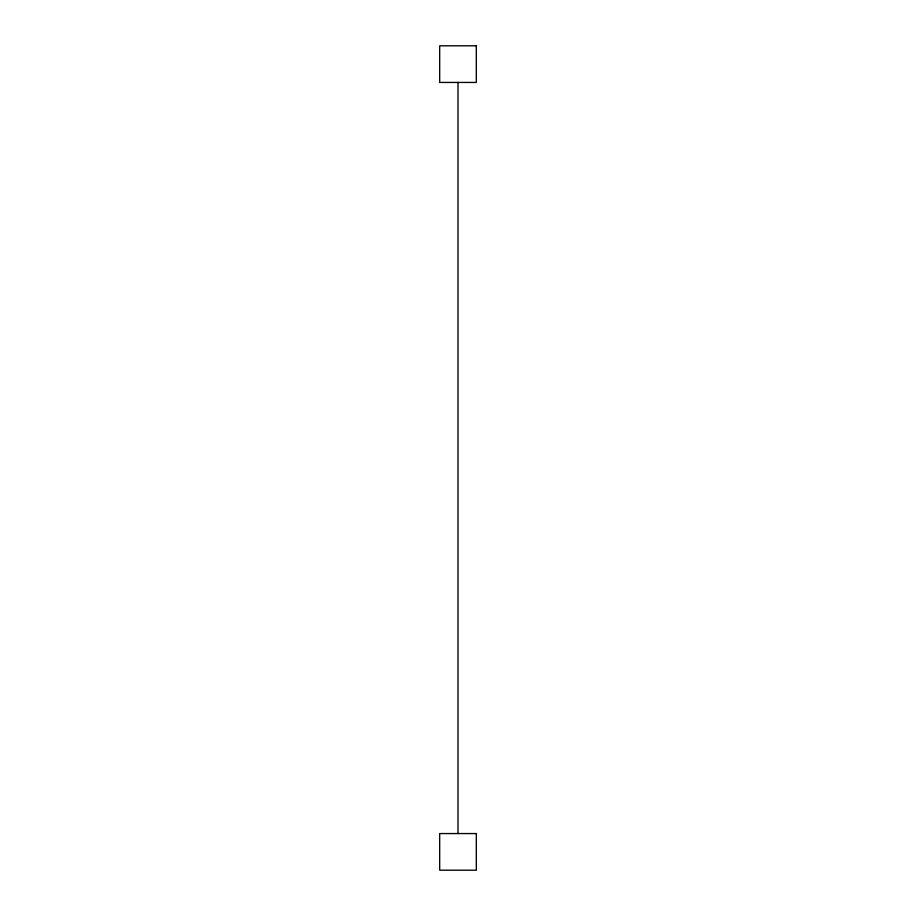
<?xml version="1.0" encoding="UTF-8"?>
<svg xmlns="http://www.w3.org/2000/svg" width="916" height="916" viewBox="0 0 916 916"><rect width="100%" height="100%" fill="white"/><g stroke="black" fill="none" stroke-linecap="round" stroke-linejoin="round"><path stroke-width="1.37" d="M458 82.44L458 833.56M476.32 45.8L439.68 45.8L439.68 82.44L476.32 82.44L476.32 45.8M476.32 833.56L439.68 833.56L439.68 870.2L476.32 870.2L476.32 833.56"/></g></svg>
